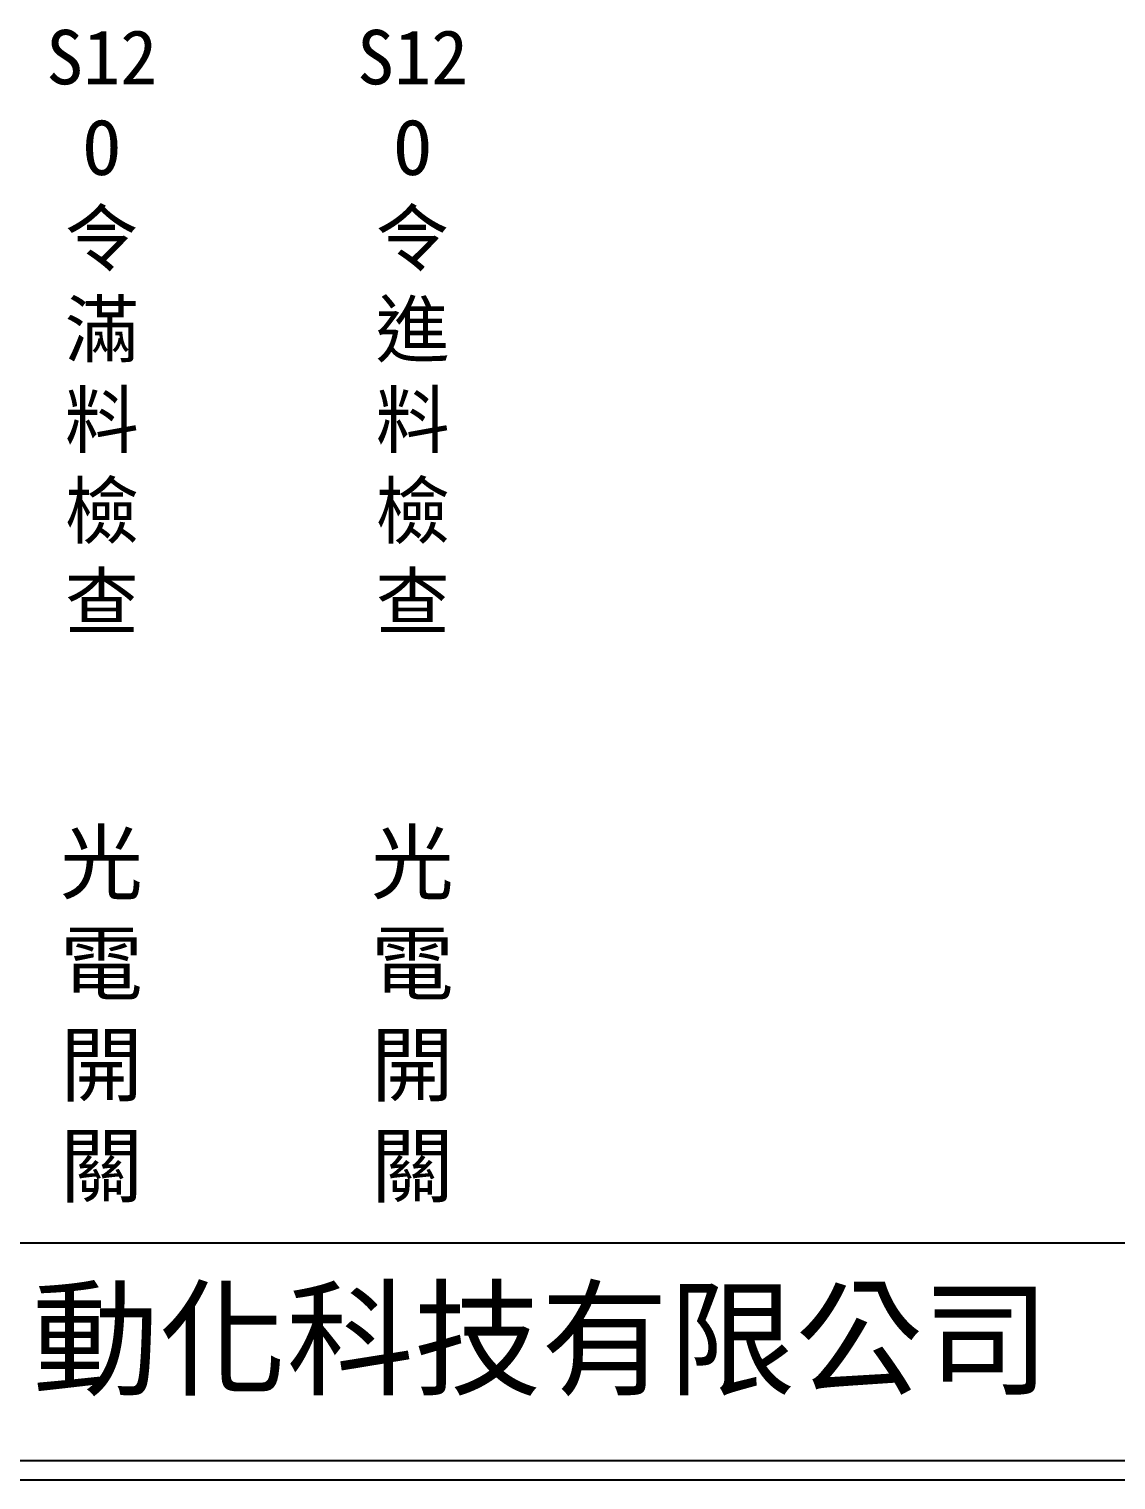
# Model space of a CAD drawing. Extents: x 275 to 562, y 265 to 469.
# Drawn here: x 337.9 to 407.8, y 264.9 to 358.3 of the extents above; entities that cross this region are included whole.
import ezdxf

# ---------------------------------------------------------------- set-up
doc = ezdxf.new("R2010")
doc.units = 0
doc.layers.add('圖框層', color=7, linetype='CONTINUOUS')
doc.layers.add('標尺寸層', color=3, linetype='CONTINUOUS')
doc.styles.add('CNS', font='romanc.shx', dxfattribs={"bigfont": 'chineset.shx'})
doc.styles.add('STSL', font='kaiu.ttf')

msp = doc.modelspace()

# ---------------------------------------------------------------- linework, layer by layer
at = {"layer": '圖框層', "color": 7}
for p, q in [((276.148, 280.195), (560.648, 280.195)), ((276.148, 266.195), (560.648, 266.195)), ((274.898, 264.945), (561.898, 264.945))]:
    msp.add_line(p, q, dxfattribs=at)

# ---------------------------------------------------------------- texts
at = {"layer": '圖框層', "color": 4, "style": 'STSL'}
msp.add_text('泓陞自動化科技有限公司', height=6, dxfattribs=at).set_placement((313.501, 271.022))
at = {"layer": '標尺寸層', "color": 7, "width": 4.96081, "attachment_point": 5, "style": 'CNS'}
for s, insert, char_height in [('{\\fDFKai-SB|b0|i0|c136|p65;S12\\PO令滿料檢查}', (342.531, 338.851), 3.5), ('{\\fDFKai-SB|b0|i0|c136|p65;S12\\PO令進料檢查}', (362.531, 338.851), 3.5), ('{\\fDFKai-SB|b0|i0|c136|p65;光電\\P開關}', (342.515, 294.699), 3.9), ('{\\fDFKai-SB|b0|i0|c136|p65;光電\\P開關}', (362.515, 294.699), 3.9)]:
    msp.add_mtext(s, dxfattribs=dict(at, insert=insert, char_height=char_height))

doc.saveas('drawing.dxf')
